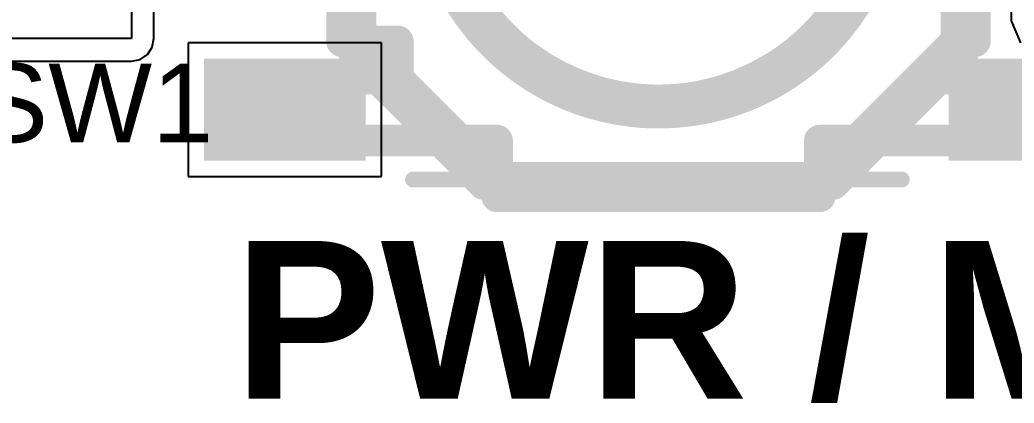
# Model space of a CAD drawing. Header units: inches. Extents: x -13 to 254, y -7 to 63.
# Drawn here: x -0.65 to 7.37, y 4.78 to 7.87 of the extents above; entities that cross this region are included whole.
import ezdxf

# ---------------------------------------------------------------- set-up
doc = ezdxf.new("R2010")
doc.units = ezdxf.units.IN
for name, color, linetype in [('Dimensions', 6, 'Continuous'), ('POWER', 76, 'Continuous'), ('Top Layer', 1, 'Continuous'), ('Top Overlay', 2, 'Continuous'), ('Top Paste', 8, 'Continuous'), ('Top Solder', 216, 'Continuous')]:
    doc.layers.add(name, color=color, linetype=linetype)
doc.styles.add('Arial', font='', dxfattribs={"height": 0.2})
doc.styles.add('Arial_Bold', font='', dxfattribs={"height": 0.2})
doc.styles.get('Arial').set_extended_font_data('Arial')
doc.styles.get('Arial_Bold').set_extended_font_data('Arial', bold=True)

# ---------------------------------------------------------------- blocks, each defined once
blk = doc.blocks.new('PTS526SP15SMTR2_LFS_46')
at = {"layer": 'Top Layer'}
for points in [[(-3.6, 2.21), (-2.4, 2.21), (-2.4, 1.49), (-3.6, 1.49)], [(2.4, 2.21), (3.6, 2.21), (3.6, 1.49), (2.4, 1.49)], [(-3.6, -1.49), (-2.4, -1.49), (-2.4, -2.21), (-3.6, -2.21)], [(2.4, -1.49), (3.6, -1.49), (3.6, -2.21), (2.4, -2.21)]]:
    blk.add_hatch(color=1, dxfattribs=at).paths.add_polyline_path(points)
at = {"layer": 'Top Paste'}
for points in [[(-3.6, 2.21), (-2.4, 2.21), (-2.4, 1.49), (-3.6, 1.49)], [(2.4, 2.21), (3.6, 2.21), (3.6, 1.49), (2.4, 1.49)], [(-3.6, -1.49), (-2.4, -1.49), (-2.4, -2.21), (-3.6, -2.21)], [(2.4, -1.49), (3.6, -1.49), (3.6, -2.21), (2.4, -2.21)]]:
    blk.add_hatch(color=8, dxfattribs=at).paths.add_polyline_path(points)
at = {"layer": 'Top Solder'}
for points in [[(-3.6508, 2.2608), (-2.3492, 2.2608), (-2.3492, 1.4392), (-3.6508, 1.4392)], [(2.3492, 2.2608), (3.6508, 2.2608), (3.6508, 1.4392), (2.3492, 1.4392)], [(-3.6508, -1.4392), (-2.3492, -1.4392), (-2.3492, -2.2608), (-3.6508, -2.2608)], [(2.3492, -1.4392), (3.6508, -1.4392), (3.6508, -2.2608), (2.3492, -2.2608)]]:
    blk.add_hatch(color=216, dxfattribs=at).paths.add_polyline_path(points)
at = {"layer": 'Top Overlay'}
for points, const_width in [([(-3.2258, 2.5908), (-3.5814, 2.5908)], 0.254), ([(-3.4036, 2.413), (-3.5814, 2.5908)], 0.254), ([(-3.2258, 2.5908), (-3.4036, 2.413)], 0.254), ([(1.9676, 2.413), (-1.9708, 2.413)], 0.127), ([(-2.4146, 1.0689), (-2.4146, -1.0689)], 0.127), ([(2.4114, 1.0689), (2.4114, -1.0689)], 0.127), ([(1.9676, -2.413), (-1.9708, -2.413)], 0.127)]:
    blk.add_lwpolyline(points, dxfattribs=dict(at, const_width=const_width))
for points, const_width in [([(-3.6449, 2.5908, 1), (-3.5179, 2.5908, 1)], 0.127), ([(-3.6449, 2.5908, 1), (-3.5179, 2.5908, 1)], 0.127), ([(-3.2893, 2.5908, 1), (-3.1623, 2.5908, 1)], 0.127), ([(-3.2893, 2.5908, 1), (-3.1623, 2.5908, 1)], 0.127), ([(-3.4671, 2.413, 1), (-3.3401, 2.413, 1)], 0.127), ([(-3.4671, 2.413, 1), (-3.3401, 2.413, 1)], 0.127), ([(-2.0026, 2.413, 1), (-1.9391, 2.413, 1)], 0.0635), ([(1.9359, 2.413, 1), (1.9994, 2.413, 1)], 0.0635), ([(1.8169, -0.0001, 1), (-1.8199, -0.0001, 1)], 0.127), ([(-2.4464, 1.0689, 1), (-2.3829, 1.0689, 1)], 0.0635), ([(2.3796, 1.0689, 1), (2.4431, 1.0689, 1)], 0.0635), ([(-1.8517, -0.0001, 1), (-1.7882, -0.0001, 1)], 0.0635), ([(1.7851, -0.0001, 1), (1.8486, -0.0001, 1)], 0.0635), ([(-2.4464, -1.0689, 1), (-2.3829, -1.0689, 1)], 0.0635), ([(2.3796, -1.0689, 1), (2.4431, -1.0689, 1)], 0.0635), ([(-2.0026, -2.413, 1), (-1.9391, -2.413, 1)], 0.0635), ([(1.9359, -2.413, 1), (1.9994, -2.413, 1)], 0.0635)]:
    blk.add_lwpolyline(points, format="xyb", close=True, dxfattribs=dict(at, const_width=const_width))

msp = doc.modelspace()

# ---------------------------------------------------------------- linework, layer by layer
at = {"layer": 'Dimensions', "const_width": 0.254}
for points in [[(4.5, 7.1743, -1), (4.5, 10.8257)], [(4.5, 10.8257, -1), (4.5, 7.1743)], [(2.9716, 7.912, -0.029802), (2.8553, 8.0978)], [(6.1449, 8.0981, -0.04711), (5.9505, 7.8105)], [(6.0141, 8.0724, -0.01472), (5.957, 7.9853)], [(3.2915, 7.6993, -0.060138), (3.014, 8.0283)], [(5.957, 7.9853, -0.018719), (5.8763, 7.8785)], [(3.0341, 7.8294, -0.014035), (2.9716, 7.912)], [(3.0732, 7.7822, -0.008196), (3.0341, 7.8294)], [(5.8763, 7.8785, -0.039139), (5.6821, 7.6752)], [(5.9505, 7.8105, -0.008139), (5.9107, 7.7638)], [(3.1056, 7.7453, -0.006511), (3.0732, 7.7822)], [(3.1349, 7.7137, -0.005657), (3.1056, 7.7453)], [(5.8777, 7.7272, -0.005613), (5.848, 7.6958)], [(5.9107, 7.7638, -0.006463), (5.8777, 7.7272)], [(3.1958, 7.652, -0.011177), (3.1349, 7.7137)], [(3.2272, 7.6223, -0.005613), (3.1958, 7.652)], [(3.3401, 7.6557, -0.009168), (3.2915, 7.6993)], [(3.3758, 7.6256, -0.006641), (3.3401, 7.6557)], [(5.6821, 7.6752, -0.007483), (5.6421, 7.6405)], [(5.848, 7.6958, -0.011177), (5.7863, 7.6349)], [(3.2638, 7.5893, -0.006463), (3.2272, 7.6223)], [(3.3105, 7.5496, -0.008139), (3.2638, 7.5893)], [(3.4074, 7.6003, -0.005804), (3.3758, 7.6256)], [(3.4346, 7.5795, -0.004979), (3.4074, 7.6003)], [(4.0028, 7.2954, -0.090271), (3.4346, 7.5795)], [(5.5654, 7.5795, -0.021832), (5.4372, 7.4918)], [(5.6107, 7.6146, -0.004976), (5.5835, 7.5933)], [(5.6421, 7.6405, -0.005806), (5.6107, 7.6146)], [(5.7178, 7.5732, -0.008196), (5.6706, 7.5341)], [(5.7547, 7.6056, -0.006511), (5.7178, 7.5732)], [(5.7863, 7.6349, -0.005657), (5.7547, 7.6056)], [(3.5981, 7.3551, -0.04711), (3.3105, 7.5496)], [(5.4372, 7.4918, -0.068203), (4.9972, 7.2954)], [(5.6706, 7.5341, -0.014035), (5.588, 7.4716)], [(5.588, 7.4716, -0.029802), (5.4022, 7.3553)], [(3.6687, 7.3185, -0.010674), (3.5981, 7.3551)], [(5.348, 7.3268, -0.00651), (5.3039, 7.3052)], [(5.4022, 7.3553, -0.008195), (5.348, 7.3268)], [(3.7186, 7.2948, -0.00734), (3.6687, 7.3185)], [(3.7637, 7.2748, -0.006481), (3.7186, 7.2948)], [(3.8038, 7.2583, -0.005632), (3.7638, 7.2749)], [(4.0805, 7.2746, -0.006797), (4.0332, 7.2868)], [(4.3674, 7.2292, -0.041383), (4.0805, 7.2746)], [(4.8438, 7.2579, -0.03733), (4.5836, 7.2263)], [(4.911, 7.2725, -0.009709), (4.8438, 7.2579)], [(4.9581, 7.2845, -0.006783), (4.911, 7.2725)], [(4.9972, 7.2954, -0.005604), (4.9581, 7.2845)], [(5.1851, 7.2539, -0.005189), (5.1478, 7.2397)], [(3.9545, 7.2053, -0.006755), (3.906, 7.2208)], [(4.2905, 7.1359, -0.04649), (3.9545, 7.2053)], [(4.4238, 7.2259, -0.007951), (4.3674, 7.2292)], [(4.4641, 7.2247, -0.00562), (4.4238, 7.2259)], [(4.5, 7.2243, -0.004945), (4.4641, 7.2247)], [(4.5395, 7.2248, -0.004472), (4.5071, 7.2244)], [(4.5836, 7.2263, -0.006159), (4.5395, 7.2248)], [(4.9914, 7.1896, -0.04656), (4.6535, 7.1305)], [(5.0564, 7.2086, -0.009085), (4.9914, 7.1896)], [(5.1049, 7.2245, -0.006767), (5.0564, 7.2086)], [(5.1478, 7.2397, -0.005973), (5.1049, 7.2245)], [(4.358, 7.1296, -0.009072), (4.2905, 7.1359)], [(4.4089, 7.1265, -0.006758), (4.358, 7.1296)], [(4.4543, 7.1249, -0.005965), (4.4089, 7.1265)], [(4.5, 7.1243, -0.005919), (4.4543, 7.1249)], [(4.5571, 7.1252, -0.005186), (4.5172, 7.1244)], [(4.6026, 7.1271, -0.00597), (4.5571, 7.1252)], [(4.6535, 7.1305, -0.006764), (4.6026, 7.1271)]]:
    msp.add_lwpolyline(points, format="xyb", dxfattribs=at)
for points in [[(1.95, 7.7), (1.95, 10.3)], [(2.1, 7.7), (2.1, 10.3)], [(6.9, 7.7), (6.9, 10.3)], [(7.05, 7.7), (7.05, 10.3)], [(1.95, 7.7), (2.1, 7.7)], [(2.05, 7.5914), (2.05, 7.7)], [(2.1, 7.6121), (2.1, 7.7)], [(2.1, 7.7), (2.4, 7.7)], [(2.4, 7.4), (2.4, 7.7)], [(6.1, 6.9), (6.9, 7.7)], [(6.9, 7.6121), (6.9, 7.7)], [(6.9, 7.7), (7.05, 7.7)], [(6.9, 7.7), (6.9, 7.7)], [(6.95, 7.5914), (6.95, 7.7)], [(2.05, 7.5914), (2.1, 7.6121)], [(2.05, 7.5914), (3.0914, 6.55)], [(2.1, 7.6121), (3.1121, 6.6)], [(5.5654, 7.5795), (5.5835, 7.5933)], [(5.8879, 6.6), (6.9, 7.6121)], [(5.9086, 6.55), (6.95, 7.5914)], [(6.9, 7.6121), (6.95, 7.5914)], [(1.3, 7.4), (1.7684, 7.4)], [(1.3, 6.9), (1.3, 7.4)], [(1.7684, 7.4), (1.8148, 7.4)], [(1.7684, 6.9), (1.7684, 7.4)], [(1.8148, 7.4), (1.8572, 7.4)], [(1.8148, 6.9), (1.8148, 7.4)], [(1.8572, 7.4), (1.95, 7.4)], [(1.8572, 6.9), (1.8572, 7.4)], [(1.95, 6.9), (1.95, 7.4)], [(1.95, 7.4), (2.2414, 7.4)], [(2.4, 7.4), (2.9, 6.9)], [(6.7586, 7.4), (7.05, 7.4)], [(7.05, 7.4), (7.1428, 7.4)], [(7.05, 6.9), (7.05, 7.4)], [(7.1428, 7.4), (7.1852, 7.4)], [(7.1428, 6.9), (7.1428, 7.4)], [(7.1852, 7.4), (7.2316, 7.4)], [(7.1852, 6.9), (7.1852, 7.4)], [(7.2316, 7.4), (7.7, 7.4)], [(7.2316, 6.9), (7.2316, 7.4)], [(3.8038, 7.2583), (3.8096, 7.256)], [(3.8096, 7.256), (3.8153, 7.2538)], [(3.8153, 7.2538), (3.8209, 7.2516)], [(3.8209, 7.2516), (3.8264, 7.2494)], [(3.8264, 7.2494), (3.8319, 7.2474)], [(3.8319, 7.2474), (3.8373, 7.2453)], [(3.8373, 7.2453), (3.8426, 7.2433)], [(3.8426, 7.2433), (3.8584, 7.2375)], [(4.0028, 7.2954), (4.0332, 7.2868)], [(5.1851, 7.2539), (5.1904, 7.256)], [(5.1904, 7.256), (5.1958, 7.2582)], [(5.1958, 7.2582), (5.2013, 7.2604)], [(5.2013, 7.2604), (5.2068, 7.2626)], [(5.2068, 7.2626), (5.2124, 7.2649)], [(5.2124, 7.2649), (5.2181, 7.2673)], [(5.2181, 7.2673), (5.2413, 7.2771)], [(5.2413, 7.2771), (5.2471, 7.2796)], [(5.2471, 7.2796), (5.2529, 7.2821)], [(5.2529, 7.2821), (5.2587, 7.2846)], [(5.2587, 7.2846), (5.2645, 7.2872)], [(5.2645, 7.2872), (5.2703, 7.2897)], [(5.2703, 7.2897), (5.2759, 7.2923)], [(5.2759, 7.2923), (5.3039, 7.3052)], [(3.8584, 7.2375), (3.8636, 7.2356)], [(3.8636, 7.2356), (3.8688, 7.2337)], [(3.8688, 7.2337), (3.874, 7.2319)], [(3.874, 7.2319), (3.8793, 7.23)], [(3.8793, 7.23), (3.8845, 7.2282)], [(3.8845, 7.2282), (3.8898, 7.2263)], [(3.8898, 7.2263), (3.906, 7.2208)], [(4.5, 7.2243), (4.5071, 7.2244)], [(4.5, 7.1743), (4.5, 7.2243)], [(4.5, 7.1243), (4.5, 7.1743)], [(4.5, 7.1243), (4.5172, 7.1244)], [(1.3, 6.9), (1.7684, 6.9)], [(1.7684, 6.9), (1.8148, 6.9)], [(1.8148, 6.9), (1.8572, 6.9)], [(1.8572, 6.9), (1.95, 6.9)], [(1.95, 6.9), (2.7414, 6.9)], [(2.9, 6.9), (3.2, 6.9)], [(3.2, 6.6), (3.2, 6.9)], [(5.8, 6.6), (5.8, 6.9)], [(5.8, 6.9), (6.1, 6.9)], [(6.2586, 6.9), (7.05, 6.9)], [(7.05, 6.9), (7.1428, 6.9)], [(7.1428, 6.9), (7.1852, 6.9)], [(7.1852, 6.9), (7.2316, 6.9)], [(7.2316, 6.9), (7.7, 6.9)], [(3.0914, 6.55), (3.1121, 6.6)], [(3.0914, 6.55), (3.2, 6.55)], [(3.1121, 6.6), (3.2, 6.6)], [(3.2, 6.45), (3.2, 6.6)], [(3.2, 6.6), (5.8, 6.6)], [(5.8, 6.6), (5.8879, 6.6)], [(5.8, 6.45), (5.8, 6.6)], [(5.8, 6.55), (5.9086, 6.55)], [(5.8879, 6.6), (5.9086, 6.55)], [(3.2, 6.45), (5.8, 6.45)]]:
    msp.add_lwpolyline(points, dxfattribs=at)
at = {"layer": 'Dimensions', "const_width": 0.127}
for points in [[(5.8935, 7.9853, 1), (6.0205, 7.9853, 1)], [(5.8935, 7.9853, 1), (6.0205, 7.9853, 1)], [(2.9081, 7.912, 1), (3.0351, 7.912, 1)], [(2.9081, 7.912, 1), (3.0351, 7.912, 1)], [(2.9706, 7.8294, 1), (3.0976, 7.8294, 1)], [(2.9706, 7.8294, 1), (3.0976, 7.8294, 1)], [(5.8128, 7.8785, 1), (5.9398, 7.8785, 1)], [(5.8128, 7.8785, 1), (5.9398, 7.8785, 1)], [(5.887, 7.8105, 1), (6.014, 7.8105, 1)], [(5.887, 7.8105, 1), (6.014, 7.8105, 1)], [(3.0097, 7.7822, 1), (3.1367, 7.7822, 1)], [(3.0097, 7.7822, 1), (3.1367, 7.7822, 1)], [(3.0421, 7.7453, 1), (3.1691, 7.7453, 1)], [(3.0421, 7.7453, 1), (3.1691, 7.7453, 1)], [(5.8142, 7.7272, 1), (5.9412, 7.7272, 1)], [(5.8142, 7.7272, 1), (5.9412, 7.7272, 1)], [(5.8472, 7.7638, 1), (5.9742, 7.7638, 1)], [(5.8472, 7.7638, 1), (5.9742, 7.7638, 1)], [(1.8865, 7.7, 1), (2.0135, 7.7, 1)], [(1.8865, 7.7, 1), (2.0135, 7.7, 1)], [(1.9865, 7.7, 1), (2.1135, 7.7, 1)], [(2.0365, 7.7, 1), (2.1635, 7.7, 1)], [(2.0365, 7.7, 1), (2.1635, 7.7, 1)], [(2.0365, 7.7, 1), (2.1635, 7.7, 1)], [(2.0365, 7.7, 1), (2.1635, 7.7, 1)], [(2.3365, 7.7, 1), (2.4635, 7.7, 1)], [(2.3365, 7.7, 1), (2.4635, 7.7, 1)], [(3.0714, 7.7137, 1), (3.1984, 7.7137, 1)], [(3.0714, 7.7137, 1), (3.1984, 7.7137, 1)], [(3.1323, 7.652, 1), (3.2593, 7.652, 1)], [(3.1323, 7.652, 1), (3.2593, 7.652, 1)], [(3.228, 7.6993, 1), (3.355, 7.6993, 1)], [(3.228, 7.6993, 1), (3.355, 7.6993, 1)], [(3.2766, 7.6557, 1), (3.4036, 7.6557, 1)], [(3.2766, 7.6557, 1), (3.4036, 7.6557, 1)], [(5.6186, 7.6752, 1), (5.7456, 7.6752, 1)], [(5.6186, 7.6752, 1), (5.7456, 7.6752, 1)], [(5.7845, 7.6958, 1), (5.9115, 7.6958, 1)], [(5.7845, 7.6958, 1), (5.9115, 7.6958, 1)], [(6.8365, 7.7, 1), (6.9635, 7.7, 1)], [(6.8365, 7.7, 1), (6.9635, 7.7, 1)], [(6.8365, 7.7, 1), (6.9635, 7.7, 1)], [(6.8365, 7.7, 1), (6.9635, 7.7, 1)], [(6.8365, 7.7, 1), (6.9635, 7.7, 1)], [(6.8365, 7.7, 1), (6.9635, 7.7, 1)], [(6.8865, 7.7, 1), (7.0135, 7.7, 1)], [(6.9865, 7.7, 1), (7.1135, 7.7, 1)], [(6.9865, 7.7, 1), (7.1135, 7.7, 1)], [(1.9865, 7.5914, 1), (2.1135, 7.5914, 1)], [(1.9865, 7.5914, 1), (2.1135, 7.5914, 1)], [(1.9865, 7.5914, 1), (2.1135, 7.5914, 1)], [(2.0365, 7.6121, 1), (2.1635, 7.6121, 1)], [(2.0365, 7.6121, 1), (2.1635, 7.6121, 1)], [(2.0365, 7.6121, 1), (2.1635, 7.6121, 1)], [(3.1637, 7.6223, 1), (3.2907, 7.6223, 1)], [(3.1637, 7.6223, 1), (3.2907, 7.6223, 1)], [(3.2003, 7.5893, 1), (3.3273, 7.5893, 1)], [(3.2003, 7.5893, 1), (3.3273, 7.5893, 1)], [(3.3123, 7.6256, 1), (3.4393, 7.6256, 1)], [(3.3123, 7.6256, 1), (3.4393, 7.6256, 1)], [(3.3439, 7.6003, 1), (3.4709, 7.6003, 1)], [(3.3439, 7.6003, 1), (3.4709, 7.6003, 1)], [(3.3711, 7.5795, 1), (3.4981, 7.5795, 1)], [(3.3711, 7.5795, 1), (3.4981, 7.5795, 1)], [(5.5019, 7.5795, 1), (5.6289, 7.5795, 1)], [(5.5019, 7.5795, 1), (5.6289, 7.5795, 1)], [(5.52, 7.5933, 1), (5.647, 7.5933, 1)], [(5.52, 7.5933, 1), (5.647, 7.5933, 1)], [(5.5472, 7.6146, 1), (5.6742, 7.6146, 1)], [(5.5472, 7.6146, 1), (5.6742, 7.6146, 1)], [(5.5786, 7.6405, 1), (5.7056, 7.6405, 1)], [(5.5786, 7.6405, 1), (5.7056, 7.6405, 1)], [(5.6543, 7.5732, 1), (5.7813, 7.5732, 1)], [(5.6543, 7.5732, 1), (5.7813, 7.5732, 1)], [(5.6912, 7.6056, 1), (5.8182, 7.6056, 1)], [(5.6912, 7.6056, 1), (5.8182, 7.6056, 1)], [(5.7228, 7.6349, 1), (5.8498, 7.6349, 1)], [(5.7228, 7.6349, 1), (5.8498, 7.6349, 1)], [(6.8365, 7.6121, 1), (6.9635, 7.6121, 1)], [(6.8365, 7.6121, 1), (6.9635, 7.6121, 1)], [(6.8365, 7.6121, 1), (6.9635, 7.6121, 1)], [(6.8865, 7.5914, 1), (7.0135, 7.5914, 1)], [(6.8865, 7.5914, 1), (7.0135, 7.5914, 1)], [(6.8865, 7.5914, 1), (7.0135, 7.5914, 1)], [(3.247, 7.5496, 1), (3.374, 7.5496, 1)], [(3.247, 7.5496, 1), (3.374, 7.5496, 1)], [(5.3737, 7.4918, 1), (5.5007, 7.4918, 1)], [(5.3737, 7.4918, 1), (5.5007, 7.4918, 1)], [(5.6071, 7.5341, 1), (5.7341, 7.5341, 1)], [(5.6071, 7.5341, 1), (5.7341, 7.5341, 1)], [(5.5245, 7.4716, 1), (5.6515, 7.4716, 1)], [(5.5245, 7.4716, 1), (5.6515, 7.4716, 1)], [(1.2365, 7.4, 1), (1.3635, 7.4, 1)], [(1.2365, 7.4, 1), (1.3635, 7.4, 1)], [(1.7049, 7.4, 1), (1.8319, 7.4, 1)], [(1.7049, 7.4, 1), (1.8319, 7.4, 1)], [(1.7049, 7.4, 1), (1.8319, 7.4, 1)], [(1.7513, 7.4, 1), (1.8783, 7.4, 1)], [(1.7513, 7.4, 1), (1.8783, 7.4, 1)], [(1.7513, 7.4, 1), (1.8783, 7.4, 1)], [(1.7937, 7.4, 1), (1.9207, 7.4, 1)], [(1.7937, 7.4, 1), (1.9207, 7.4, 1)], [(1.7937, 7.4, 1), (1.9207, 7.4, 1)], [(1.8865, 7.4, 1), (2.0135, 7.4, 1)], [(1.8865, 7.4, 1), (2.0135, 7.4, 1)], [(1.8865, 7.4, 1), (2.0135, 7.4, 1)], [(2.1779, 7.4, 1), (2.3049, 7.4, 1)], [(2.3365, 7.4, 1), (2.4635, 7.4, 1)], [(2.3365, 7.4, 1), (2.4635, 7.4, 1)], [(3.5346, 7.3551, 1), (3.6616, 7.3551, 1)], [(3.5346, 7.3551, 1), (3.6616, 7.3551, 1)], [(5.2845, 7.3268, 1), (5.4115, 7.3268, 1)], [(5.2845, 7.3268, 1), (5.4115, 7.3268, 1)], [(5.3387, 7.3553, 1), (5.4657, 7.3553, 1)], [(5.3387, 7.3553, 1), (5.4657, 7.3553, 1)], [(6.6951, 7.4, 1), (6.8221, 7.4, 1)], [(6.9865, 7.4, 1), (7.1135, 7.4, 1)], [(6.9865, 7.4, 1), (7.1135, 7.4, 1)], [(6.9865, 7.4, 1), (7.1135, 7.4, 1)], [(7.0793, 7.4, 1), (7.2063, 7.4, 1)], [(7.0793, 7.4, 1), (7.2063, 7.4, 1)], [(7.0793, 7.4, 1), (7.2063, 7.4, 1)], [(7.1217, 7.4, 1), (7.2487, 7.4, 1)], [(7.1217, 7.4, 1), (7.2487, 7.4, 1)], [(7.1217, 7.4, 1), (7.2487, 7.4, 1)], [(7.1681, 7.4, 1), (7.2951, 7.4, 1)], [(7.1681, 7.4, 1), (7.2951, 7.4, 1)], [(7.1681, 7.4, 1), (7.2951, 7.4, 1)], [(3.6052, 7.3185, 1), (3.7322, 7.3185, 1)], [(3.6052, 7.3185, 1), (3.7322, 7.3185, 1)], [(3.6551, 7.2948, 1), (3.7821, 7.2948, 1)], [(3.6551, 7.2948, 1), (3.7821, 7.2948, 1)], [(3.7002, 7.2748, 1), (3.8272, 7.2748, 1)], [(3.7003, 7.2749, 1), (3.8273, 7.2749, 1)], [(3.7403, 7.2583, 1), (3.8673, 7.2583, 1)], [(3.7403, 7.2583, 1), (3.8673, 7.2583, 1)], [(3.7461, 7.256, 1), (3.8731, 7.256, 1)], [(3.7461, 7.256, 1), (3.8731, 7.256, 1)], [(3.7518, 7.2538, 1), (3.8788, 7.2538, 1)], [(3.7518, 7.2538, 1), (3.8788, 7.2538, 1)], [(3.7574, 7.2516, 1), (3.8844, 7.2516, 1)], [(3.7574, 7.2516, 1), (3.8844, 7.2516, 1)], [(3.7629, 7.2494, 1), (3.8899, 7.2494, 1)], [(3.7629, 7.2494, 1), (3.8899, 7.2494, 1)], [(3.7684, 7.2474, 1), (3.8954, 7.2474, 1)], [(3.7684, 7.2474, 1), (3.8954, 7.2474, 1)], [(3.7738, 7.2453, 1), (3.9008, 7.2453, 1)], [(3.7738, 7.2453, 1), (3.9008, 7.2453, 1)], [(3.7791, 7.2433, 1), (3.9061, 7.2433, 1)], [(3.7791, 7.2433, 1), (3.9061, 7.2433, 1)], [(3.9393, 7.2954, 1), (4.0663, 7.2954, 1)], [(3.9393, 7.2954, 1), (4.0663, 7.2954, 1)], [(3.9697, 7.2868, 1), (4.0967, 7.2868, 1)], [(3.9697, 7.2868, 1), (4.0967, 7.2868, 1)], [(4.017, 7.2746, 1), (4.144, 7.2746, 1)], [(4.017, 7.2746, 1), (4.144, 7.2746, 1)], [(4.7803, 7.2579, 1), (4.9073, 7.2579, 1)], [(4.7803, 7.2579, 1), (4.9073, 7.2579, 1)], [(4.8475, 7.2725, 1), (4.9745, 7.2725, 1)], [(4.8475, 7.2725, 1), (4.9745, 7.2725, 1)], [(4.8946, 7.2845, 1), (5.0216, 7.2845, 1)], [(4.8946, 7.2845, 1), (5.0216, 7.2845, 1)], [(4.9337, 7.2954, 1), (5.0607, 7.2954, 1)], [(4.9337, 7.2954, 1), (5.0607, 7.2954, 1)], [(5.1216, 7.2539, 1), (5.2486, 7.2539, 1)], [(5.1216, 7.2539, 1), (5.2486, 7.2539, 1)], [(5.1269, 7.256, 1), (5.2539, 7.256, 1)], [(5.1269, 7.256, 1), (5.2539, 7.256, 1)], [(5.1323, 7.2582, 1), (5.2593, 7.2582, 1)], [(5.1323, 7.2582, 1), (5.2593, 7.2582, 1)], [(5.1378, 7.2604, 1), (5.2648, 7.2604, 1)], [(5.1378, 7.2604, 1), (5.2648, 7.2604, 1)], [(5.1433, 7.2626, 1), (5.2703, 7.2626, 1)], [(5.1433, 7.2626, 1), (5.2703, 7.2626, 1)], [(5.1489, 7.2649, 1), (5.2759, 7.2649, 1)], [(5.1489, 7.2649, 1), (5.2759, 7.2649, 1)], [(5.1546, 7.2673, 1), (5.2816, 7.2673, 1)], [(5.1546, 7.2673, 1), (5.2816, 7.2673, 1)], [(5.1778, 7.2771, 1), (5.3048, 7.2771, 1)], [(5.1778, 7.2771, 1), (5.3048, 7.2771, 1)], [(5.1836, 7.2796, 1), (5.3106, 7.2796, 1)], [(5.1836, 7.2796, 1), (5.3106, 7.2796, 1)], [(5.1894, 7.2821, 1), (5.3164, 7.2821, 1)], [(5.1894, 7.2821, 1), (5.3164, 7.2821, 1)], [(5.1952, 7.2846, 1), (5.3222, 7.2846, 1)], [(5.1952, 7.2846, 1), (5.3222, 7.2846, 1)], [(5.201, 7.2872, 1), (5.328, 7.2872, 1)], [(5.201, 7.2872, 1), (5.328, 7.2872, 1)], [(5.2068, 7.2897, 1), (5.3338, 7.2897, 1)], [(5.2068, 7.2897, 1), (5.3338, 7.2897, 1)], [(5.2124, 7.2923, 1), (5.3394, 7.2923, 1)], [(5.2124, 7.2923, 1), (5.3394, 7.2923, 1)], [(5.2404, 7.3052, 1), (5.3674, 7.3052, 1)], [(5.2404, 7.3052, 1), (5.3674, 7.3052, 1)], [(3.7949, 7.2375, 1), (3.9219, 7.2375, 1)], [(3.7949, 7.2375, 1), (3.9219, 7.2375, 1)], [(3.8001, 7.2356, 1), (3.9271, 7.2356, 1)], [(3.8001, 7.2356, 1), (3.9271, 7.2356, 1)], [(3.8053, 7.2337, 1), (3.9323, 7.2337, 1)], [(3.8053, 7.2337, 1), (3.9323, 7.2337, 1)], [(3.8105, 7.2319, 1), (3.9375, 7.2319, 1)], [(3.8105, 7.2319, 1), (3.9375, 7.2319, 1)], [(3.8158, 7.23, 1), (3.9428, 7.23, 1)], [(3.8158, 7.23, 1), (3.9428, 7.23, 1)], [(3.821, 7.2282, 1), (3.948, 7.2282, 1)], [(3.821, 7.2282, 1), (3.948, 7.2282, 1)], [(3.8263, 7.2263, 1), (3.9533, 7.2263, 1)], [(3.8263, 7.2263, 1), (3.9533, 7.2263, 1)], [(3.8425, 7.2208, 1), (3.9695, 7.2208, 1)], [(3.8425, 7.2208, 1), (3.9695, 7.2208, 1)], [(3.891, 7.2053, 1), (4.018, 7.2053, 1)], [(3.891, 7.2053, 1), (4.018, 7.2053, 1)], [(4.3039, 7.2292, 1), (4.4309, 7.2292, 1)], [(4.3039, 7.2292, 1), (4.4309, 7.2292, 1)], [(4.3603, 7.2259, 1), (4.4873, 7.2259, 1)], [(4.3603, 7.2259, 1), (4.4873, 7.2259, 1)], [(4.4006, 7.2247, 1), (4.5276, 7.2247, 1)], [(4.4006, 7.2247, 1), (4.5276, 7.2247, 1)], [(4.4365, 7.2243, 1), (4.5635, 7.2243, 1)], [(4.4365, 7.2243, 1), (4.5635, 7.2243, 1)], [(4.4365, 7.2243, 1), (4.5635, 7.2243, 1)], [(4.4365, 7.1743, 1), (4.5635, 7.1743, 1)], [(4.4365, 7.1743, 1), (4.5635, 7.1743, 1)], [(4.4365, 7.1743, 1), (4.5635, 7.1743, 1)], [(4.4365, 7.1743, 1), (4.5635, 7.1743, 1)], [(4.4436, 7.2244, 1), (4.5706, 7.2244, 1)], [(4.4436, 7.2244, 1), (4.5706, 7.2244, 1)], [(4.476, 7.2248, 1), (4.603, 7.2248, 1)], [(4.476, 7.2248, 1), (4.603, 7.2248, 1)], [(4.5201, 7.2263, 1), (4.6471, 7.2263, 1)], [(4.5201, 7.2263, 1), (4.6471, 7.2263, 1)], [(4.9279, 7.1896, 1), (5.0549, 7.1896, 1)], [(4.9279, 7.1896, 1), (5.0549, 7.1896, 1)], [(4.9929, 7.2086, 1), (5.1199, 7.2086, 1)], [(4.9929, 7.2086, 1), (5.1199, 7.2086, 1)], [(5.0414, 7.2245, 1), (5.1684, 7.2245, 1)], [(5.0414, 7.2245, 1), (5.1684, 7.2245, 1)], [(5.0843, 7.2397, 1), (5.2113, 7.2397, 1)], [(5.0843, 7.2397, 1), (5.2113, 7.2397, 1)], [(4.227, 7.1359, 1), (4.354, 7.1359, 1)], [(4.227, 7.1359, 1), (4.354, 7.1359, 1)], [(4.2945, 7.1296, 1), (4.4215, 7.1296, 1)], [(4.2945, 7.1296, 1), (4.4215, 7.1296, 1)], [(4.3454, 7.1265, 1), (4.4724, 7.1265, 1)], [(4.3454, 7.1265, 1), (4.4724, 7.1265, 1)], [(4.3908, 7.1249, 1), (4.5178, 7.1249, 1)], [(4.3908, 7.1249, 1), (4.5178, 7.1249, 1)], [(4.4365, 7.1243, 1), (4.5635, 7.1243, 1)], [(4.4365, 7.1243, 1), (4.5635, 7.1243, 1)], [(4.4365, 7.1243, 1), (4.5635, 7.1243, 1)], [(4.4537, 7.1244, 1), (4.5807, 7.1244, 1)], [(4.4537, 7.1244, 1), (4.5807, 7.1244, 1)], [(4.4936, 7.1252, 1), (4.6206, 7.1252, 1)], [(4.4936, 7.1252, 1), (4.6206, 7.1252, 1)], [(4.5391, 7.1271, 1), (4.6661, 7.1271, 1)], [(4.5391, 7.1271, 1), (4.6661, 7.1271, 1)], [(4.59, 7.1305, 1), (4.717, 7.1305, 1)], [(4.59, 7.1305, 1), (4.717, 7.1305, 1)], [(1.2365, 6.9, 1), (1.3635, 6.9, 1)], [(1.2365, 6.9, 1), (1.3635, 6.9, 1)], [(1.7049, 6.9, 1), (1.8319, 6.9, 1)], [(1.7049, 6.9, 1), (1.8319, 6.9, 1)], [(1.7049, 6.9, 1), (1.8319, 6.9, 1)], [(1.7513, 6.9, 1), (1.8783, 6.9, 1)], [(1.7513, 6.9, 1), (1.8783, 6.9, 1)], [(1.7513, 6.9, 1), (1.8783, 6.9, 1)], [(1.7937, 6.9, 1), (1.9207, 6.9, 1)], [(1.7937, 6.9, 1), (1.9207, 6.9, 1)], [(1.7937, 6.9, 1), (1.9207, 6.9, 1)], [(1.8865, 6.9, 1), (2.0135, 6.9, 1)], [(1.8865, 6.9, 1), (2.0135, 6.9, 1)], [(1.8865, 6.9, 1), (2.0135, 6.9, 1)], [(2.6779, 6.9, 1), (2.8049, 6.9, 1)], [(2.8365, 6.9, 1), (2.9635, 6.9, 1)], [(2.8365, 6.9, 1), (2.9635, 6.9, 1)], [(3.1365, 6.9, 1), (3.2635, 6.9, 1)], [(3.1365, 6.9, 1), (3.2635, 6.9, 1)], [(5.7365, 6.9, 1), (5.8635, 6.9, 1)], [(5.7365, 6.9, 1), (5.8635, 6.9, 1)], [(6.0365, 6.9, 1), (6.1635, 6.9, 1)], [(6.0365, 6.9, 1), (6.1635, 6.9, 1)], [(6.1951, 6.9, 1), (6.3221, 6.9, 1)], [(6.9865, 6.9, 1), (7.1135, 6.9, 1)], [(6.9865, 6.9, 1), (7.1135, 6.9, 1)], [(6.9865, 6.9, 1), (7.1135, 6.9, 1)], [(7.0793, 6.9, 1), (7.2063, 6.9, 1)], [(7.0793, 6.9, 1), (7.2063, 6.9, 1)], [(7.0793, 6.9, 1), (7.2063, 6.9, 1)], [(7.1217, 6.9, 1), (7.2487, 6.9, 1)], [(7.1217, 6.9, 1), (7.2487, 6.9, 1)], [(7.1217, 6.9, 1), (7.2487, 6.9, 1)], [(7.1681, 6.9, 1), (7.2951, 6.9, 1)], [(7.1681, 6.9, 1), (7.2951, 6.9, 1)], [(7.1681, 6.9, 1), (7.2951, 6.9, 1)], [(3.0279, 6.55, 1), (3.1549, 6.55, 1)], [(3.0279, 6.55, 1), (3.1549, 6.55, 1)], [(3.0279, 6.55, 1), (3.1549, 6.55, 1)], [(3.0486, 6.6, 1), (3.1756, 6.6, 1)], [(3.0486, 6.6, 1), (3.1756, 6.6, 1)], [(3.0486, 6.6, 1), (3.1756, 6.6, 1)], [(3.1365, 6.6, 1), (3.2635, 6.6, 1)], [(3.1365, 6.6, 1), (3.2635, 6.6, 1)], [(3.1365, 6.6, 1), (3.2635, 6.6, 1)], [(3.1365, 6.6, 1), (3.2635, 6.6, 1)], [(3.1365, 6.55, 1), (3.2635, 6.55, 1)], [(5.7365, 6.6, 1), (5.8635, 6.6, 1)], [(5.7365, 6.6, 1), (5.8635, 6.6, 1)], [(5.7365, 6.6, 1), (5.8635, 6.6, 1)], [(5.7365, 6.6, 1), (5.8635, 6.6, 1)], [(5.7365, 6.55, 1), (5.8635, 6.55, 1)], [(5.8244, 6.6, 1), (5.9514, 6.6, 1)], [(5.8244, 6.6, 1), (5.9514, 6.6, 1)], [(5.8244, 6.6, 1), (5.9514, 6.6, 1)], [(5.8451, 6.55, 1), (5.9721, 6.55, 1)], [(5.8451, 6.55, 1), (5.9721, 6.55, 1)], [(5.8451, 6.55, 1), (5.9721, 6.55, 1)], [(3.1365, 6.45, 1), (3.2635, 6.45, 1)], [(3.1365, 6.45, 1), (3.2635, 6.45, 1)], [(5.7365, 6.45, 1), (5.8635, 6.45, 1)], [(5.7365, 6.45, 1), (5.8635, 6.45, 1)]]:
    msp.add_lwpolyline(points, format="xyb", close=True, dxfattribs=at)
at = {"layer": 'POWER'}
for p, q in [((7.3433, 8.0542), (7.3433, 7.8642)), ((7.3433, 7.8642), (7.416, 7.6885))]:
    msp.add_line(p, q, dxfattribs=at)
at = {"layer": 'Top Layer'}
for p, q in [((0.254, 9.4918), (0.254, 7.7216)), ((0.4353, 7.7216), (0.4353, 9.4918)), ((0.254, 7.7216), (-2.7928, 7.7216)), ((0.4215, 7.6522), (0.4353, 7.7216)), ((0.3822, 7.5934), (0.4215, 7.6522)), ((2.2677, 7.6868), (0.7121, 7.6868)), ((0.7121, 7.6868), (0.7121, 6.6112)), ((2.2677, 6.6112), (2.2677, 7.6868)), ((-2.7928, 7.5403), (0.254, 7.5403)), ((0.254, 7.5403), (0.3234, 7.5541)), ((0.3234, 7.5541), (0.3822, 7.5934)), ((0.7121, 6.6112), (2.2677, 6.6112))]:
    msp.add_line(p, q, dxfattribs=at)
at = {"layer": 'Top Layer', "const_width": 0.508}
for points in [[(7.55, 7.149), (7.8211, 7.4201)], [(7.4899, 7.149), (7.55, 7.149)]]:
    msp.add_lwpolyline(points, dxfattribs=at)
at = {"layer": 'Top Layer', "const_width": 0.254}
for points in [[(7.3629, 7.149, 1), (7.6169, 7.149, 1)], [(7.423, 7.149, 1), (7.677, 7.149, 1)], [(7.423, 7.149, 1), (7.677, 7.149, 1)]]:
    msp.add_lwpolyline(points, format="xyb", close=True, dxfattribs=at)

# ---------------------------------------------------------------- block references
at = {"rotation": 180}
msp.add_blockref('PTS526SP15SMTR2_LFS_46', (4.4899, 8.999), dxfattribs=at)

# ---------------------------------------------------------------- texts
at = {"layer": 'Top Overlay'}
for s, height, style, p in [('SW1', 0.635, 'Arial', (-1.0089, 6.886)), ('PWR / MODE', 1.27, 'Arial_Bold', (1.0804, 4.8204))]:
    msp.add_text(s, height=height, dxfattribs=dict(at, style=style)).set_placement(p)

doc.saveas('drawing.dxf')
